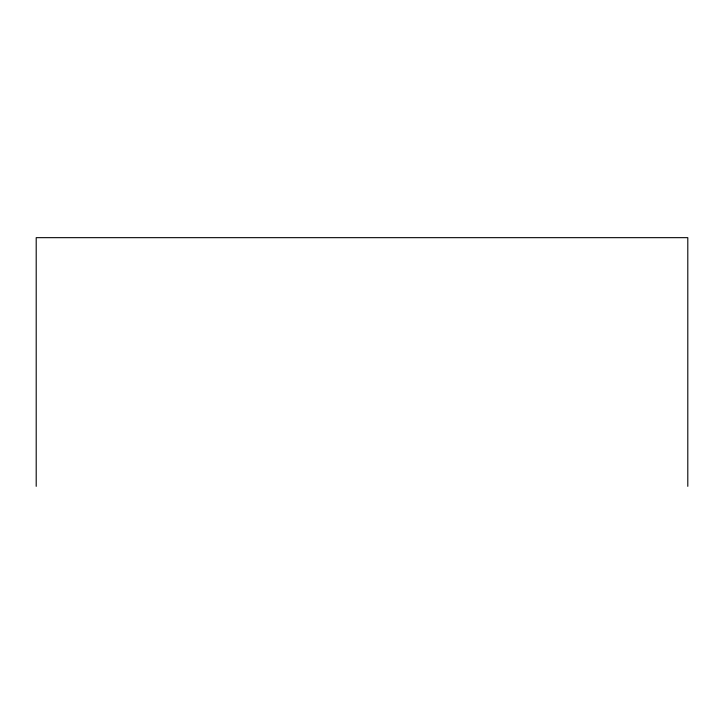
<?xml version="1.0" encoding="UTF-8"?>
<svg xmlns="http://www.w3.org/2000/svg" width="724" height="724" viewBox="0 0 724 724"><rect width="100%" height="100%" fill="white"/><g stroke="black" fill="none" stroke-linecap="round" stroke-linejoin="round"><path stroke-width="1.09" d="M687.8 486.338L687.8 237.662L36.2 237.662L36.2 486.338"/></g></svg>
